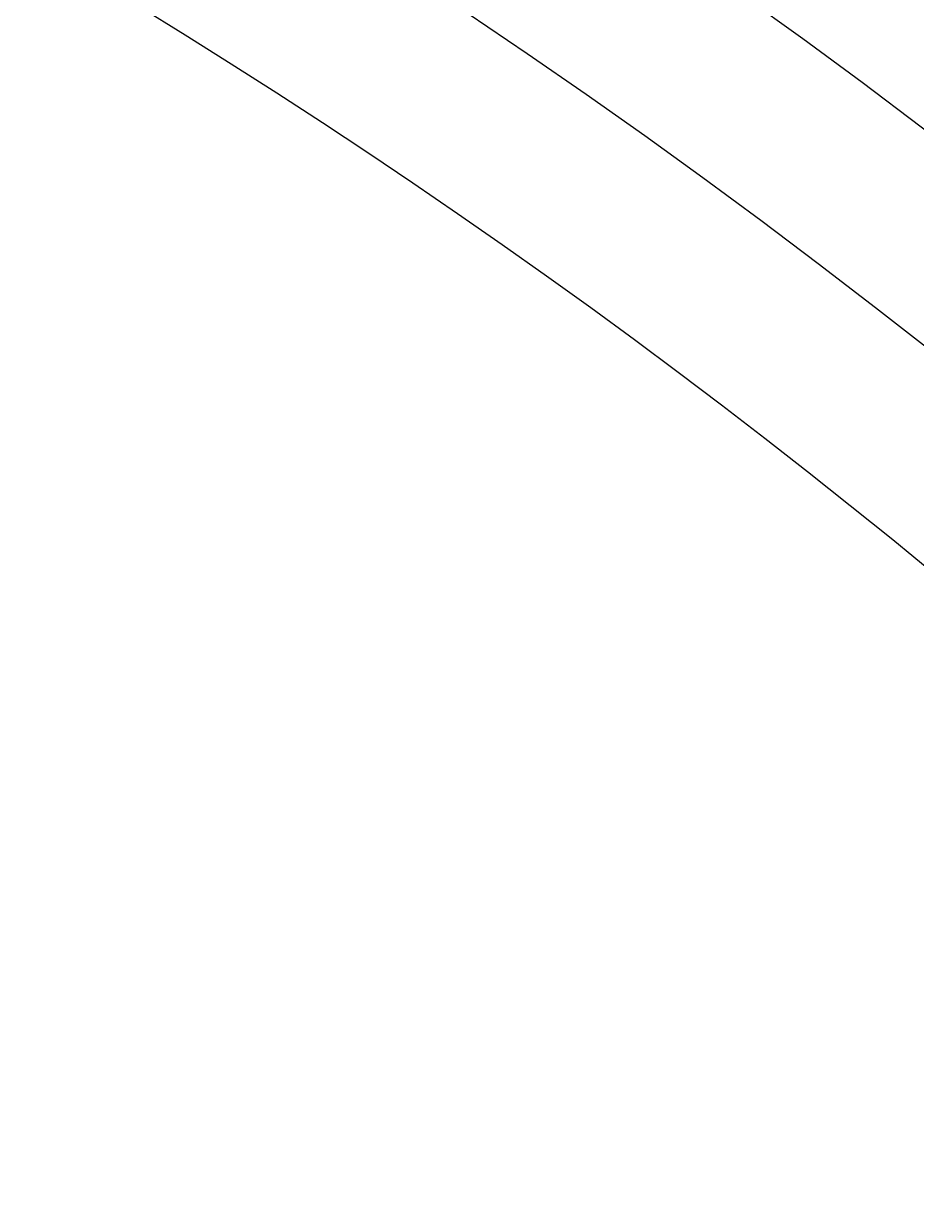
# Model space of a CAD drawing. Header units: inches. Extents: x 484217 to 497210, y -26946 to -21493.
# Drawn here: x 492350.8 to 492405.6, y -23273 to -23201.2 of the extents above; entities that cross this region are included whole.
import ezdxf

# ---------------------------------------------------------------- set-up
doc = ezdxf.new("R2010")
doc.units = ezdxf.units.IN
doc.header["$LTSCALE"] = 20
doc.header["$MEASUREMENT"] = 0
doc.layers.add('Grass', color=90, linetype='Continuous')

msp = doc.modelspace()

# ---------------------------------------------------------------- hatches: boundary and pattern name
at = {"layer": 'Grass'}
h = msp.add_hatch(dxfattribs=at)
h.set_pattern_fill('AR-SAND', color=256, scale=1.5)
h.set_pattern_definition([(37.5, (-238779.4595, 13222.049), (-0.094490037, 2.8902356535), [0, -2.28, 0, -2.55, 0, -2.4375]), (7.5, (-238779.4595, 13222.049), (2.654665058, 4.233219098), [0, -1.23, 0, -2.055, 0, -0.7875]), (327.5, (-238781.3045, 13222.049), (4.671212793, 0.00848858), [0, -0.75, 0, -2.7, 0, -3.525]), (317.5, (-238781.3045, 13222.049), (4.509189907, 1.316513347), [0, -0.375, 0, -1.77, 0, -2.025])])
edge = h.paths.add_edge_path()
edge.add_arc((492137.346, -23560.987), 464.889, 129.57892, 151.49111, ccw=False)
edge.add_line((491841.146, -23202.675), (491867.906, -23235.046))
edge.add_arc((492137.346, -23560.987), 422.889, 129.57892, 148.35205)
edge.add_line((491777.346, -23339.098), (491728.828, -23339.098))
edge = h.paths.add_edge_path()
edge.add_arc((492137.346, -23560.987), 464.889, 28.50889, 50.42108)
edge.add_line((492433.545, -23202.675), (492406.785, -23235.046))
edge.add_arc((492137.346, -23560.987), 422.889, 31.64795, 50.42108, ccw=False)
edge.add_line((492497.346, -23339.098), (492545.863, -23339.098))

# ---------------------------------------------------------------- linework, layer by layer
for radius, start, end in [(464.889, 28.50885, 123.65254), (454.389, 50.42105, 123.51508), (443.889, 50.42105, 123.37109), (433.389, 50.42105, 123.22007), (422.889, 31.64795, 148.35205)]:
    msp.add_arc((492137.346, -23560.987, 6.93), radius, start, end)

doc.saveas('drawing.dxf')
